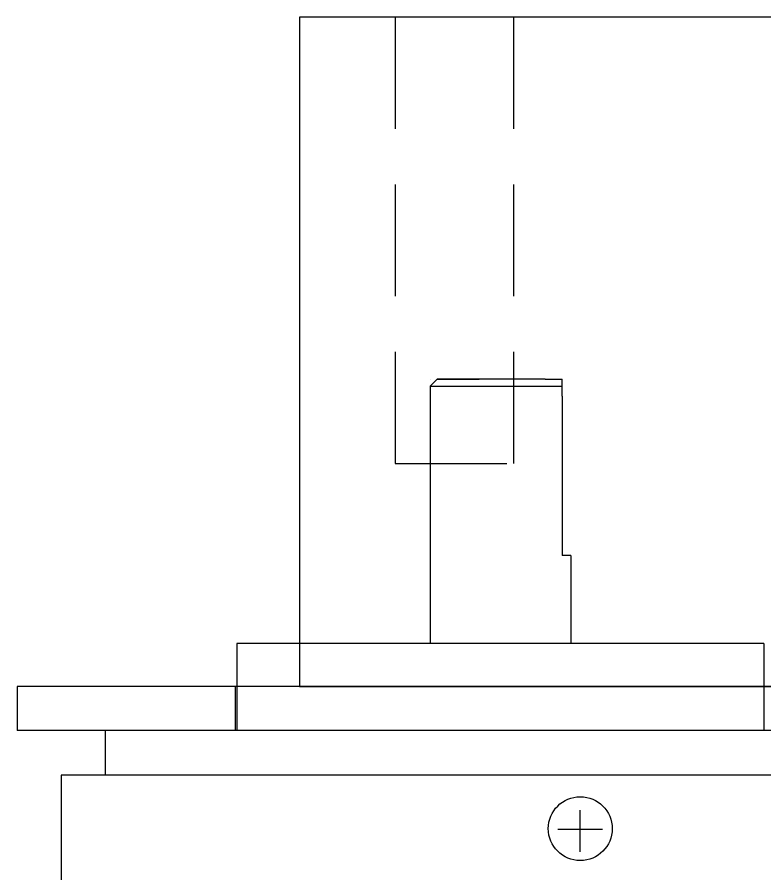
# Model space of a CAD drawing. Header units: inches. Extents: x -0.1 to 44.5, y -2.5 to 33.3.
# Drawn here: x 15.203 to 16.878, y 1.254 to 3.174 of the extents above; entities that cross this region are included whole.
import ezdxf

# ---------------------------------------------------------------- set-up
doc = ezdxf.new("R2010")
doc.units = ezdxf.units.IN
doc.header["$MEASUREMENT"] = 0
doc.linetypes.add('HIDDEN', pattern=[0.375, 0.25, -0.125])
for name, color, linetype in [('Hardware', 52, 'Continuous'), ('Hidden', 140, 'HIDDEN'), ('Material', 140, 'Continuous')]:
    doc.layers.add(name, color=color, linetype=linetype)

msp = doc.modelspace()

# ---------------------------------------------------------------- linework, layer by layer
at = {"layer": 'Hardware'}
for p, q in [((16.1279442, 2.3627069), (16.1279442, 2.3627069)), ((16.1279442, 2.3627069), (16.1279893, 2.3627069)), ((16.1281863, 2.3470162), (16.143774, 2.3627069)), ((16.3856419, 2.3627069), (16.143774, 2.3627069)), ((16.143774, 2.3627069), (16.2381039, 2.3627069)), ((16.3856419, 2.3627069), (16.2210037, 2.3627069)), ((16.3856419, 2.3627069), (16.4236884, 2.3627069)), ((16.4236884, 2.3246604), (16.4236884, 2.3627069)), ((16.1279442, 2.3469662), (16.1279442, 1.7709665)), ((16.1279442, 2.3469662), (16.2381039, 2.3469662)), ((16.2381039, 2.3469662), (16.4236884, 2.3469662)), ((16.4236884, 2.3246604), (16.4236884, 1.9678863)), ((16.4236884, 2.3246604), (16.4236884, 1.9678863)), ((16.4429048, 1.9678863), (16.4236884, 1.9678863)), ((16.4429048, 1.9678863), (16.4429048, 1.7709665)), ((15.6948733, 1.7709665), (15.6948733, 1.575896)), ((16.8759757, 1.7709665), (15.6948733, 1.7709665)), ((16.8759757, 1.7709665), (16.8759757, 1.575896)), ((15.2027473, 1.6743212), (15.2027473, 1.575896)), ((17.3681016, 1.6743212), (15.2027473, 1.6743212)), ((15.6909363, 1.6743212), (15.6909363, 1.575896)), ((17.3681016, 1.575896), (15.2027473, 1.575896)), ((17.1712512, 1.575896), (15.3995977, 1.575896)), ((15.3995977, 1.575896), (15.3995977, 1.4757004)), ((15.3011489, 1.4757004), (15.3011489, 1.1364935)), ((17.2697, 1.4757004), (15.3011489, 1.4757004)), ((16.4643709, 1.3038923), (16.4643709, 1.3969421)), ((16.4643709, 1.3038923), (16.4643709, 1.3969421)), ((16.5144686, 1.3540094), (16.4142731, 1.3540094)), ((16.5144686, 1.3540094), (16.4142731, 1.3540094))]:
    msp.add_line(p, q, dxfattribs=at)
msp.add_circle((16.4643709, 1.3557765), 0.0715932, dxfattribs=at)
at = {"layer": 'Hidden'}
for p, q in [((16.0499456, 3.1743212), (16.0499456, 2.1743212)), ((16.3155706, 2.1743212), (16.3155706, 3.1743212)), ((16.0499456, 2.1743212), (16.3155706, 2.1743212))]:
    msp.add_line(p, q, dxfattribs=at)
at = {"layer": 'Material'}
msp.add_lwpolyline([(15.8351019, 1.6743212), (19.3351019, 1.6743212), (19.3351019, 3.1743212), (15.8351019, 3.1743212)], close=True, dxfattribs=at)

doc.saveas('drawing.dxf')
